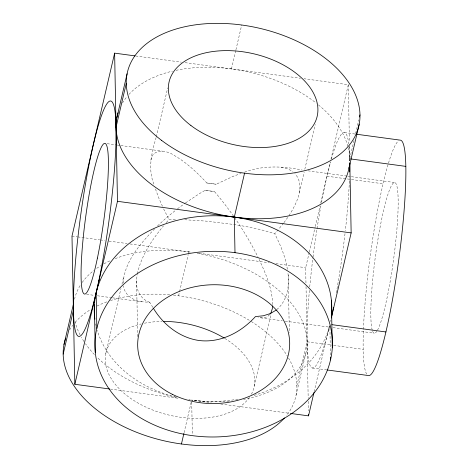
<?xml version="1.0" encoding="UTF-8"?>
<svg xmlns="http://www.w3.org/2000/svg" width="469" height="469" viewBox="0 0 469 469"><rect width="100%" height="100%" fill="white"/><g stroke="black" fill="none" stroke-linecap="round" stroke-linejoin="round"><path stroke-width="0.35" stroke-dasharray="2.35 1.76" d="M156.136 137.534C151.557 152.759 147.7 169.145 153.996 184.499M272.606 304.557C272.354 287.966 265.184 272.383 258.261 257.61M123.154 282.948C124.613 261.303 140.208 243.956 154.489 228.978M288.963 215.658C296.367 203.909 305.993 185.818 294.831 173.512M137.663 336.678L136.555 279.137L137.288 274.476M137.394 273.808C141.187 255.705 151.944 239.888 163.546 225.818M105.765 353.69L120.979 288.406M121.969 284.15L123.787 276.341M156.3 136.825L167.709 87.861M178.601 295.81L179.422 292.269M179.592 291.56L188.175 254.731M188.339 254.022L188.831 251.894M231.469 68.925L235.76 50.511M235.925 49.802L241.699 25.009M184.083 432.653L191.182 402.197M254.28 386.104L270.982 314.435M299.357 192.659L304.152 172.082M304.815 169.239L315.232 124.537M305.964 282.942L305.671 267.688L309.141 252.791M309.306 252.082L315.092 227.26M315.256 226.55L320.051 205.985M320.708 203.147L330.293 162.016M330.956 159.179L348.309 84.713L304.041 78.733M296.859 385.688L307.095 341.778L332.978 345.272M349.733 158.803L354.189 139.68M355.672 133.307L358.808 119.847M296.05 395.226L306.28 351.31M314.136 391.75L329.508 325.797A118.78 92.827 -1.1 0 1 253.647 395.514M150.842 160.24C152.202 148.591 166.354 149.963 173.636 155.087C186.287 162.28 196.992 172.381 206.847 182.986L216.191 184.247L233.58 176.162L241.136 173.407M283.54 223.197L278.51 229.353M283.962 222.617L288.605 216.256M269.628 314.582C267.113 318.181 261.919 318.416 258.038 317.208M287.362 269.382C285.515 256.836 280.456 245.006 274.74 233.773L278.035 229.904M166.266 222.652L168.987 219.48L176.162 219.51M276.769 309.569C287.573 300.652 289.731 285.287 287.784 272.143M157.555 225.888L166.571 217.657L175.811 210.118M177.47 208.811L184.938 203.341M185.513 202.919L199.132 193.814L205.141 190.303L214.485 191.569C231.493 211.537 246.231 233.509 257.944 256.989M244.572 172.152C263.097 165.199 283.065 166.096 302.153 170.036M184.669 219.738L206.278 221.128L233.011 224.375M112.501 297.815L141.978 301.801L149.693 302.282L153.005 307.652M206.847 182.986L216.191 184.247M135.676 55.981L181.392 62.16M185.021 62.647L300.412 78.241M344.463 132.61L355.244 134.064M107.161 143.684L116.505 144.944M117.227 145.044L120.099 145.431M120.82 145.531L162.52 151.165M307.94 170.816L347.013 176.098M347.734 176.197L350.63 176.59M351.351 176.684L394.769 182.552M326.993 176.203L350.718 179.41M351.439 179.504L383.073 183.778M205.141 190.303L214.485 191.569M71.992 236.106L77.074 236.792M77.795 236.892L99.569 239.835M100.296 239.929L104.651 240.521M109.001 241.107L127.146 243.558M130.048 243.95L190.285 252.093M198.991 253.272L269.388 262.781M275.919 263.666L305.671 267.688M86.618 294.321L94.527 295.388M97.405 295.775L111.78 297.721M260.629 317.835L282.332 320.767M285.228 321.159L329.367 327.122M332.984 327.614L374.227 333.189M333.699 345.372L363.176 349.352M312.366 367.972L326.746 369.918M110.397 389.088L179.34 398.41M238.012 399.154A118.78 92.827 -1.1 0 1 191.674 400.075L211.273 402.724M220.706 403.997L289.649 413.312M233.697 224.475C247.562 226.65 261.421 229.282 274.74 233.773M281.166 167.198L287.69 168.834L292.914 171.595M141.978 301.801C133.466 300.752 124.285 295.112 123.587 285.832M149.693 302.282C140.043 299.199 135.5 288.67 136.555 279.137M163.628 208.898L168.987 219.48M162.491 206.36L159.085 198.75L155.028 187.87M348.309 84.713L349.411 142.101M349.481 145.73L349.774 160.984M329.906 328.007L330.434 355.59M306.034 286.571L308.186 398.433M308.239 401.335L308.42 410.78M288.212 274.91L289.332 332.691M191.721 402.25L192.349 434.91M197.173 253.213A118.78 72.689 13.1 0 1 304.604 327.116A118.78 72.689 13.1 0 1 243.569 399.354M229.159 401.218A118.78 72.689 13.1 0 1 191.674 400.075M176.414 397.378A118.78 72.689 13.1 0 1 96.872 357.061M94.38 354.529A118.78 72.689 13.1 0 1 85.487 343.742M83.945 341.467A118.78 72.689 13.1 0 1 81.407 337.311M80.07 334.848A118.78 72.689 13.1 0 1 75.075 321.974M74.53 299.228A118.78 72.689 13.1 0 1 80.217 285.404M82.175 282.467A118.78 72.689 13.1 0 1 93.73 270.554M96.69 268.356A118.78 72.689 13.1 0 1 100.853 265.636M104.007 263.812A118.78 72.689 13.1 0 1 110.485 260.594M115.21 258.63A118.78 72.689 13.1 0 1 190.221 252.088M122.491 103.033A118.78 72.689 13.1 0 1 127.005 96.643M128.928 94.433A118.78 72.689 13.1 0 1 172.51 71.13M176.027 70.338A118.78 72.689 13.1 0 1 316.212 103.11M318.439 104.904A118.78 72.689 13.1 0 1 348.074 147.026M348.238 147.682A118.78 72.689 13.1 0 1 349.727 160.873M331.378 159.073A118.78 14.392 -82.3 0 1 348.813 144.036M349.118 146.838A118.78 14.392 -82.3 0 1 349.763 160.773M349.376 181.098A118.78 14.392 -82.3 0 1 345.336 230.719M345.008 233.626A118.78 14.392 -82.3 0 1 336.056 294.127M329.49 325.861A118.78 14.392 -82.3 0 1 310.419 366.16A118.78 14.392 -82.3 0 1 309.481 289.725M309.733 286.946A118.78 14.392 -82.3 0 1 312.934 257.71M313.022 257.006A118.78 14.392 -82.3 0 1 320.896 205.774M321.523 202.403A118.78 14.392 -82.3 0 1 330.581 161.928M330.698 320.139A118.78 92.827 -1.1 0 1 330.434 321.558M190.226 399.869A118.78 92.827 -1.1 0 1 188.773 399.652M175.904 397.055A118.78 92.827 -1.1 0 1 97.288 330.399M96.174 326.213A118.78 92.827 -1.1 0 1 95.57 323.399M288.517 357.964A118.78 72.689 13.1 0 1 286.366 415.71M69.623 329.918A118.78 72.689 13.1 0 1 72.789 325.228M75.081 322.414A118.78 72.689 13.1 0 1 90.617 309.552M97.024 306.028A118.78 72.689 13.1 0 1 107.061 301.76M110.461 300.588A118.78 72.689 13.1 0 1 169.872 294.837M173.507 295.189A118.78 72.689 13.1 0 1 250.024 320.732M251.237 321.488A118.78 72.689 13.1 0 1 287.427 356.135M224.821 338.43A76.019 46.525 13.1 0 1 251.29 394.406M249.455 397.378A76.019 46.525 13.1 0 1 131.713 399.096A76.019 46.525 13.1 0 1 141.146 323.944M144.464 323.217A76.019 46.525 13.1 0 1 161.811 321.429M372.239 330.112A76.019 9.21 -82.3 0 1 382.757 214.116A76.019 9.21 -82.3 0 1 397.888 214.122A76.019 9.21 -82.3 0 1 377.522 330.112M376.912 331.132A76.019 9.21 -82.3 0 1 372.662 331.354M366.746 374.145A118.78 14.392 -82.3 0 1 370.393 254.784A118.78 14.392 -82.3 0 1 398.568 140.788"/><path stroke-width="0.7" d="M272.507 305.958L272.301 308.76L270.859 313.087L270.038 314.083M134.949 55.881L114.629 53.138L71.992 236.106L74.835 384.287L109.67 388.994M63.995 344.574L73.404 304.199M116.863 117.69L127.099 73.774M63.18 354.107L73.416 310.197A118.78 72.689 13.1 0 0 73.61 313.673M116.054 127.222L126.284 83.312M74.835 384.287L117.473 201.312L114.629 53.138M181.444 443.991L183.918 433.362M244.548 173.19L234.312 217.106L234.998 252.668M359.471 117.016L359.963 114.893M348.918 168.342L359.148 124.426M290.375 413.412L308.52 415.862L313.972 392.459M331.325 318L351.152 232.894L349.815 163.165M276.276 310.05L270.296 313.591L263.314 315.778L255.447 316.575C241.271 332.216 220.401 343.29 198.838 340.471C179.639 337.645 163.194 324.607 153.375 308.244M356.686 134.257L400.544 140.184A118.78 14.392 -82.3 0 1 398.603 260.957A118.78 14.392 -82.3 0 1 368.452 375.552L327.468 370.012M350.449 158.903L405.814 166.384M117.473 201.312L351.152 232.894M331.993 324.671L385.917 331.958M331.372 300.166L332.304 347.863A118.78 92.827 -1.1 0 1 149.271 422.633A118.78 92.827 -1.1 0 1 159.466 261.96A118.78 92.827 -1.1 0 1 332.304 347.863M330.463 357.038L330.516 359.94M308.491 414.414L308.52 415.862M96.157 292.797L96.837 328.364M94.375 304.873L95.301 352.577M94.873 319.143A118.78 92.827 -1.1 0 1 211.109 215.781A118.78 92.827 -1.1 0 1 331.454 314.441M349.774 162.807A118.78 14.392 -82.3 0 1 349.681 171.924M333.471 307.605A118.78 14.392 -82.3 0 1 332.75 311.111M332.609 311.803A118.78 14.392 -82.3 0 1 331.384 317.536M349.159 167.005A118.78 72.689 13.1 0 1 216.051 213.729A118.78 72.689 13.1 0 1 118.129 112.724M284.478 417.932A118.78 72.689 13.1 0 1 141.38 434.112A118.78 72.689 13.1 0 1 65.724 338.213M163.171 321.417A76.019 46.525 13.1 0 1 224.217 338.061M98.924 280.222A118.78 14.392 -82.3 0 0 110.778 101.028A118.78 14.392 -82.3 0 0 74.495 274.881A118.78 14.392 -82.3 0 0 98.924 280.222M172.457 394.376A76.019 59.411 -1.1 0 0 289.596 346.527A76.019 59.411 -1.1 0 0 178.982 291.548A76.019 59.411 -1.1 0 0 172.457 394.376M97.417 258.079A76.019 9.21 -82.3 0 0 105.003 143.391A76.019 9.21 -82.3 0 0 81.782 254.655A76.019 9.21 -82.3 0 0 97.417 258.079M161.512 140.325A118.78 72.689 13.1 0 0 356.352 133.53A118.78 72.689 13.1 0 0 211.507 23.45A118.78 72.689 13.1 0 0 161.512 140.325M190.895 125.487A76.019 46.525 13.1 0 0 315.59 121.137A76.019 46.525 13.1 0 0 222.892 50.687A76.019 46.525 13.1 0 0 190.895 125.487"/></g></svg>
